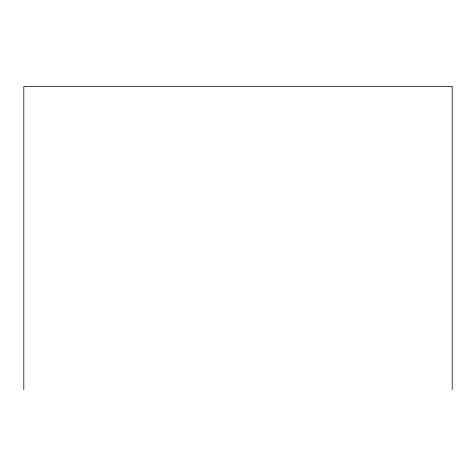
<?xml version="1.0" encoding="UTF-8"?>
<svg xmlns="http://www.w3.org/2000/svg" width="476" height="476" viewBox="0 0 476 476"><rect width="100%" height="100%" fill="white"/><g stroke="black" fill="none" stroke-linecap="round" stroke-linejoin="round"><path stroke-width="0.71" d="M452.2 389.63L452.2 86.37L23.8 86.37L23.8 389.63"/></g></svg>
